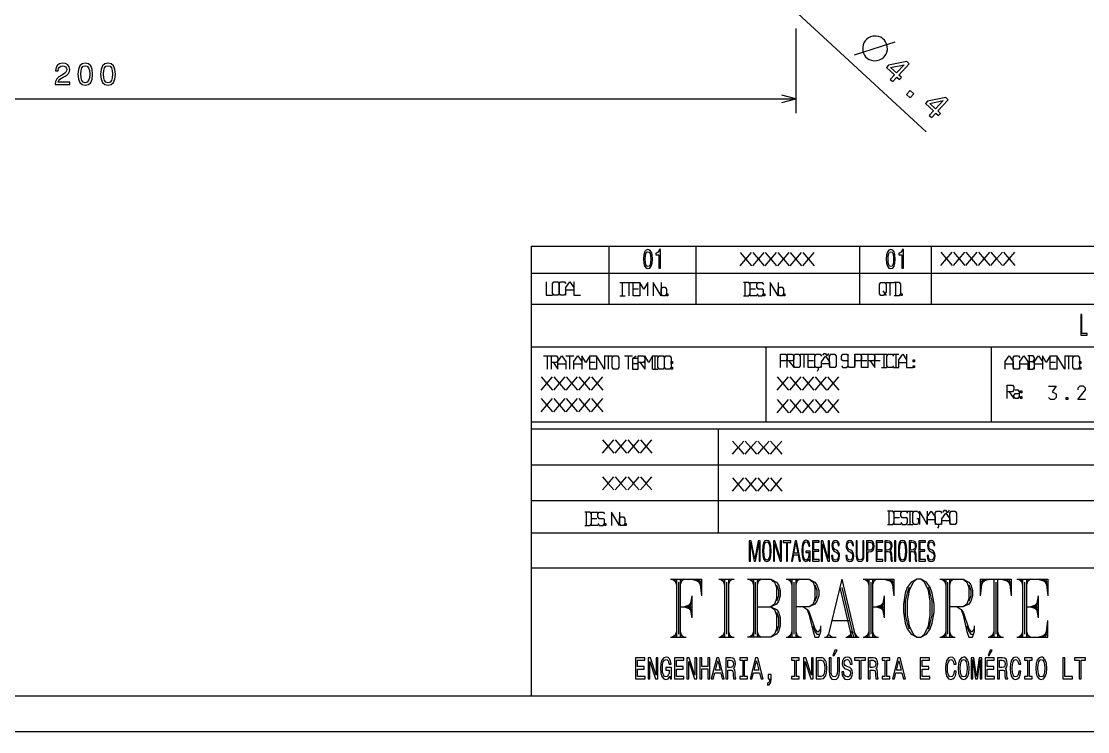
# Model space of a CAD drawing. Extents: x 5 to 415, y 5 to 292.
# Drawn here: x 160.1 to 310.2, y 5 to 105 of the extents above; entities that cross this region are included whole.
import ezdxf

# ---------------------------------------------------------------- set-up
doc = ezdxf.new("R2010")
doc.units = 0
doc.header["$MEASUREMENT"] = 0
doc.layers.get('0').update_dxf_attribs({"linetype": 'CONTINUOUS'})

msp = doc.modelspace()

# ---------------------------------------------------------------- linework, layer by layer
at = {"color": 7}
for p, q in [((258.85, 115.9), (287.51, 89.45)), ((69.14, 94.1), (269.14, 94.1)), ((231.93, 73.35), (231.93, 10.05)), ((231.93, 73.35), (409.93, 73.35)), ((231.93, 69.56), (409.93, 69.56)), ((231.93, 65.17), (409.93, 65.17)), ((231.93, 59.17), (409.93, 59.17)), ((231.93, 48.63), (409.93, 48.63)), ((231.93, 47.63), (409.93, 47.63)), ((231.93, 42.58), (329.93, 42.58)), ((231.93, 37.53), (329.93, 37.53)), ((232.04, 33), (330.04, 33)), ((231.93, 28.05), (329.93, 28.05)), ((410, 10), (25, 10)), ((231.93, 10.05), (409.93, 10.05)), ((231.93, 10.05), (409.93, 10.05)), ((415, 5), (20, 5))]:
    msp.add_line(p, q, dxfattribs=at)
at = {"color": 7, "ltscale": 0.297786}
msp.add_line((269.14, 104.01), (269.14, 92.1), dxfattribs=at)
at = {"color": 7, "ltscale": 0.094683}
for p, q in [((242.88, 69.56), (242.88, 73.35)), ((255.15, 69.56), (255.15, 73.35)), ((278.17, 69.56), (278.17, 73.35)), ((288.27, 69.56), (288.27, 73.35))]:
    msp.add_line(p, q, dxfattribs=at)
at = {"color": 7, "ltscale": 0.109833}
for p, q in [((242.88, 65.17), (242.88, 69.56)), ((255.15, 65.17), (255.15, 69.56)), ((278.15, 65.17), (278.15, 69.56)), ((288.27, 65.17), (288.27, 69.56))]:
    msp.add_line(p, q, dxfattribs=at)
at = {"color": 7, "ltscale": 0.263488}
for p, q in [((264.95, 59.17), (264.95, 48.63)), ((296.67, 59.17), (296.67, 48.63))]:
    msp.add_line(p, q, dxfattribs=at)
at = {"color": 7, "ltscale": 0.365689}
msp.add_line((258.27, 33), (258.27, 47.63), dxfattribs=at)
at = {"color": 7}
for points in [[(277.41, 100.3), (281.24, 101.52), (283.16, 102.14)], [(267.21, 93.58), (269.14, 94.1), (269.14, 94.1), (267.21, 94.62)], [(261.32, 70.6), (262.12, 71.54), (262.92, 72.47)], [(261.32, 72.47), (262.12, 71.54), (262.92, 70.6)], [(263.09, 70.6), (263.89, 71.54), (264.69, 72.47)], [(263.09, 72.47), (263.89, 71.54), (264.69, 70.6)], [(264.85, 70.6), (265.65, 71.54), (266.45, 72.47)], [(264.85, 72.47), (265.65, 71.54), (266.45, 70.6)], [(266.61, 70.6), (267.41, 71.54), (268.21, 72.47)], [(266.61, 72.47), (267.41, 71.54), (268.21, 70.6)], [(268.37, 70.6), (269.17, 71.54), (269.97, 72.47)], [(268.37, 72.47), (269.17, 71.54), (269.97, 70.6)], [(270.13, 70.6), (270.93, 71.54), (271.73, 72.47)], [(270.13, 72.47), (270.93, 71.54), (271.73, 70.6)], [(289.58, 70.63), (290.38, 71.56), (291.18, 72.5)], [(289.58, 72.5), (290.38, 71.56), (291.18, 70.63)], [(291.34, 70.63), (292.14, 71.56), (292.94, 72.5)], [(291.34, 72.5), (292.14, 71.56), (292.94, 70.63)], [(293.1, 70.63), (293.9, 71.56), (294.7, 72.5)], [(293.1, 72.5), (293.9, 71.56), (294.7, 70.63)], [(294.87, 70.63), (295.67, 71.56), (296.47, 72.5)], [(294.87, 72.5), (295.67, 71.56), (296.47, 70.63)], [(296.63, 70.63), (297.43, 71.56), (298.23, 72.5)], [(296.63, 72.5), (297.43, 71.56), (298.23, 70.63)], [(298.39, 70.63), (299.19, 71.56), (299.99, 72.5)], [(298.39, 72.5), (299.19, 71.56), (299.99, 70.63)], [(234, 68.35), (234, 67.42), (234, 66.48), (234.93, 66.48)], [(236.8, 66.75), (236.61, 66.48), (236.05, 66.48), (235.87, 66.75), (235.87, 68.08), (236.05, 68.35), (236.61, 68.35), (236.8, 68.08)], [(236.8, 66.48), (236.8, 67.55), (237.36, 68.35), (237.92, 67.55), (237.92, 66.48)], [(237.92, 68.35), (237.92, 67.42), (237.92, 66.48), (238.85, 66.48)], [(244.39, 68.25), (245.14, 68.25)], [(244.76, 66.38), (244.76, 67.32), (244.76, 68.25)], [(245.14, 68.25), (246.26, 68.25)], [(245.7, 66.38), (245.7, 67.32), (245.7, 68.25)], [(247.19, 66.38), (246.26, 66.38), (246.26, 67.32), (246.26, 68.25), (247.19, 68.25)], [(248.31, 66.38), (248.31, 67.32), (248.31, 68.25), (247.75, 67.32), (247.19, 68.25), (247.19, 67.32), (247.19, 66.38)], [(250.21, 68.25), (250.21, 67.32), (250.21, 66.38), (249.65, 67.32), (249.09, 68.25), (249.09, 67.32), (249.09, 66.38)], [(261.8, 66.37), (262.55, 66.37), (262.73, 66.63), (262.73, 67.97), (262.55, 68.23), (261.8, 68.23)], [(261.99, 68.23), (261.99, 67.3), (261.99, 66.37)], [(263.67, 66.37), (262.73, 66.37), (262.73, 67.3), (262.73, 68.23), (263.67, 68.23)], [(263.67, 66.63), (263.85, 66.37), (264.41, 66.37), (264.6, 66.63), (264.6, 67.17), (264.51, 67.3), (263.85, 67.3), (263.67, 67.57), (263.67, 67.97), (263.85, 68.23), (264.41, 68.23), (264.6, 67.97)], [(266.69, 68.23), (266.69, 67.3), (266.69, 66.37), (266.13, 67.3), (265.57, 68.23), (265.57, 67.3), (265.57, 66.37)], [(281.89, 68.25), (283.01, 68.25)], [(282.45, 66.39), (282.45, 67.32), (282.45, 68.25)], [(283.01, 66.39), (283.75, 66.39), (283.94, 66.65), (283.94, 67.99), (283.75, 68.25), (283.01, 68.25)], [(283.19, 68.25), (283.19, 67.32), (283.19, 66.39)], [(237.92, 67.15), (236.8, 67.15)], [(244.39, 66.38), (245.14, 66.38)], [(247, 67.32), (246.26, 67.32)], [(263.48, 67.3), (262.73, 67.3)], [(281.14, 66.39), (280.95, 66.65)], [(281.42, 67.05), (281.89, 66.39)], [(233.63, 57.92), (234.75, 57.92)], [(234.19, 56.05), (234.19, 56.98), (234.19, 57.92)], [(234.75, 56.05), (234.75, 56.98), (234.75, 57.92), (235.49, 57.92), (235.68, 57.65), (235.68, 57.25), (235.49, 56.98), (234.75, 56.98)], [(235.68, 56.05), (235.68, 57.12), (236.24, 57.92), (236.8, 57.12), (236.8, 56.05)], [(236.8, 57.92), (237.92, 57.92)], [(237.36, 56.05), (237.36, 56.98), (237.36, 57.92)], [(237.92, 56.05), (237.92, 57.12), (238.48, 57.92), (239.04, 57.12), (239.04, 56.05)], [(240.16, 56.05), (240.16, 56.98), (240.16, 57.92), (239.6, 56.98), (239.04, 57.92), (239.04, 56.98), (239.04, 56.05)], [(241.09, 56.05), (240.16, 56.05), (240.16, 56.98), (240.16, 57.92), (241.09, 57.92)], [(242.21, 57.92), (242.21, 56.98), (242.21, 56.05), (241.65, 56.98), (241.09, 57.92), (241.09, 56.98), (241.09, 56.05)], [(242.21, 57.92), (243.33, 57.92)], [(242.77, 56.05), (242.77, 56.98), (242.77, 57.92)], [(245.05, 57.92), (246.17, 57.92)], [(245.61, 56.05), (245.61, 56.98), (245.61, 57.92)], [(246.95, 57.52), (246.17, 57.52), (246.17, 56.05)], [(246.3, 57.65), (246.69, 57.92)], [(246.95, 56.05), (246.95, 56.98), (246.95, 57.92), (247.7, 57.92), (247.89, 57.65), (247.89, 57.25), (247.7, 56.98), (246.95, 56.98)], [(249.01, 56.05), (249.01, 56.98), (249.01, 57.92), (248.45, 56.98), (247.89, 57.92), (247.89, 56.98), (247.89, 56.05)], [(249.01, 57.92), (249.75, 57.92)], [(249.38, 56.05), (249.38, 56.98), (249.38, 57.92)], [(250.69, 56.32), (250.5, 56.05), (249.94, 56.05), (249.75, 56.32), (249.75, 57.65), (249.94, 57.92), (250.5, 57.92), (250.69, 57.65)], [(266.99, 56.26), (266.99, 57.2), (266.99, 58.13), (267.74, 58.13), (267.92, 57.86), (267.92, 57.46), (267.74, 57.2), (266.99, 57.2)], [(267.92, 56.26), (267.92, 57.2), (267.92, 58.13), (268.67, 58.13), (268.86, 57.86), (268.86, 57.46), (268.67, 57.2), (267.92, 57.2)], [(268.2, 57.2), (268.86, 56.26)], [(269.79, 58.13), (270.91, 58.13)], [(270.35, 56.26), (270.35, 57.2), (270.35, 58.13)], [(271.84, 56.26), (270.91, 56.26), (270.91, 57.2), (270.91, 58.13), (271.84, 58.13)], [(271.66, 57.2), (270.91, 57.2)], [(272.78, 56.53), (272.59, 56.26), (272.03, 56.26), (271.84, 56.53), (271.84, 57.86), (272.03, 58.13), (272.59, 58.13), (272.78, 57.86)], [(272.78, 56.26), (272.78, 57.06), (273.34, 57.86), (273.9, 57.06), (273.9, 56.26)], [(272.96, 58), (273.13, 58.26), (273.3, 58.26), (273.47, 58), (273.67, 58), (273.82, 58.26)], [(275.61, 56.53), (275.8, 56.26), (276.36, 56.26), (276.55, 56.53), (276.55, 57.06), (276.45, 57.2), (275.8, 57.2), (275.61, 57.46), (275.61, 57.86), (275.8, 58.13), (276.36, 58.13), (276.55, 57.86)], [(277.48, 58.13), (277.48, 56.53), (277.29, 56.26), (276.73, 56.26), (276.55, 56.53), (276.55, 58.13)], [(277.48, 56.26), (277.48, 57.2), (277.48, 58.13), (278.23, 58.13), (278.41, 57.86), (278.41, 57.46), (278.23, 57.2), (277.48, 57.2)], [(279.35, 56.26), (278.41, 56.26), (278.41, 57.2), (278.41, 58.13), (279.35, 58.13)], [(279.16, 57.2), (278.41, 57.2)], [(279.35, 56.26), (279.35, 57.2), (279.35, 58.13), (280.09, 58.13), (280.28, 57.86), (280.28, 57.46), (280.09, 57.2), (279.35, 57.2)], [(279.63, 57.2), (280.28, 56.26)], [(280.28, 56.26), (280.28, 57.2), (280.28, 58.13), (281.21, 58.13)], [(281.03, 57.2), (280.28, 57.2)], [(281.21, 58.13), (281.96, 58.13)], [(281.59, 56.26), (281.59, 57.2), (281.59, 58.13)], [(282.89, 56.53), (282.71, 56.26), (282.15, 56.26), (281.96, 56.53), (281.96, 57.86), (282.15, 58.13), (282.71, 58.13), (282.89, 57.86)], [(282.89, 58.13), (283.64, 58.13)], [(283.27, 56.26), (283.27, 57.2), (283.27, 58.13)], [(283.64, 56.26), (283.64, 57.33), (284.2, 58.13), (284.76, 57.33), (284.76, 56.26)], [(284.76, 58.13), (284.76, 57.2), (284.76, 56.26), (285.69, 56.26)], [(298.63, 56.05), (298.63, 57.12), (299.19, 57.92), (299.75, 57.12), (299.75, 56.05)], [(300.69, 56.32), (300.5, 56.05), (299.94, 56.05), (299.75, 56.32), (299.75, 57.65), (299.94, 57.92), (300.5, 57.92), (300.69, 57.65)], [(300.69, 56.05), (300.69, 57.12), (301.25, 57.92), (301.81, 57.12), (301.81, 56.05)], [(301.81, 56.05), (302.55, 56.05), (302.74, 56.32), (302.74, 56.85), (302.55, 57.12), (302.74, 57.38), (302.74, 57.65), (302.55, 57.92), (301.81, 57.92)], [(301.99, 57.92), (301.99, 56.98), (301.99, 56.05)], [(301.99, 57.12), (302.55, 57.12)], [(302.74, 56.05), (302.74, 57.12), (303.3, 57.92), (303.86, 57.12), (303.86, 56.05)], [(304.98, 56.05), (304.98, 56.98), (304.98, 57.92), (304.42, 56.98), (303.86, 57.92), (303.86, 56.98), (303.86, 56.05)], [(305.91, 56.05), (304.98, 56.05), (304.98, 56.98), (304.98, 57.92), (305.91, 57.92)], [(307.03, 57.92), (307.03, 56.98), (307.03, 56.05), (306.47, 56.98), (305.91, 57.92), (305.91, 56.98), (305.91, 56.05)], [(307.03, 57.92), (308.15, 57.92)], [(307.59, 56.05), (307.59, 56.98), (307.59, 57.92)], [(235.03, 56.98), (235.68, 56.05)], [(236.8, 56.72), (235.68, 56.72)], [(239.04, 56.72), (237.92, 56.72)], [(240.91, 56.98), (240.16, 56.98)], [(246.17, 56.85), (246.84, 56.85)], [(246.17, 56.05), (246.95, 56.05)], [(247.23, 56.98), (247.89, 56.05)], [(249.01, 56.05), (249.75, 56.05)], [(272.31, 56.26), (272.31, 56), (272.16, 55.73)], [(273.9, 56.8), (272.78, 56.8)], [(281.21, 56.26), (281.96, 56.26)], [(282.89, 56.26), (283.64, 56.26)], [(284.76, 56.93), (283.64, 56.93)], [(299.75, 56.72), (298.63, 56.72)], [(301.81, 56.72), (300.69, 56.72)], [(303.86, 56.72), (302.74, 56.72)], [(305.73, 56.98), (304.98, 56.98)], [(233.31, 53.08), (234.11, 54.01), (234.91, 54.94)], [(233.31, 54.94), (234.11, 54.01), (234.91, 53.08)], [(235.08, 53.08), (235.88, 54.01), (236.68, 54.94)], [(235.08, 54.94), (235.88, 54.01), (236.68, 53.08)], [(236.84, 53.08), (237.64, 54.01), (238.44, 54.94)], [(236.84, 54.94), (237.64, 54.01), (238.44, 53.08)], [(238.61, 53.08), (239.41, 54.01), (240.21, 54.94)], [(238.61, 54.94), (239.41, 54.01), (240.21, 53.08)], [(240.38, 53.08), (241.18, 54.01), (241.98, 54.94)], [(240.38, 54.94), (241.18, 54.01), (241.98, 53.08)], [(266.55, 53.08), (267.35, 54.01), (268.15, 54.94)], [(266.55, 54.94), (267.35, 54.01), (268.15, 53.08)], [(268.32, 53.08), (269.12, 54.01), (269.92, 54.94)], [(268.32, 54.94), (269.12, 54.01), (269.92, 53.08)], [(270.09, 53.08), (270.89, 54.01), (271.69, 54.94)], [(270.09, 54.94), (270.89, 54.01), (271.69, 53.08)], [(271.86, 53.08), (272.66, 54.01), (273.46, 54.94)], [(271.86, 54.94), (272.66, 54.01), (273.46, 53.08)], [(273.63, 53.08), (274.43, 54.01), (275.23, 54.94)], [(273.63, 54.94), (274.43, 54.01), (275.23, 53.08)], [(298.9, 51.93), (298.9, 52.86), (298.9, 53.79), (299.65, 53.79), (299.83, 53.53), (299.83, 53.13), (299.65, 52.86), (298.9, 52.86)], [(299.18, 52.86), (299.83, 51.93)], [(300.58, 52.19), (300.39, 51.93), (300.02, 51.93), (299.83, 52.19), (299.83, 52.33), (300.02, 52.59), (300.58, 52.59)], [(300.02, 53.13), (300.39, 53.13), (300.58, 52.86), (300.58, 52.19), (300.77, 51.93)], [(304.73, 53.64), (305.8, 53.64), (305.26, 52.84), (305.8, 52.57), (305.8, 52.04), (305.53, 51.77), (305, 51.77), (304.73, 52.04)], [(309.93, 51.77), (308.87, 51.77), (309.93, 53.11), (309.93, 53.37), (309.67, 53.64), (309.13, 53.64), (308.87, 53.37), (308.87, 53.11)], [(233.31, 50.05), (234.11, 50.98), (234.91, 51.91)], [(233.31, 51.91), (234.11, 50.98), (234.91, 50.05)], [(235.08, 50.05), (235.88, 50.98), (236.68, 51.91)], [(235.08, 51.91), (235.88, 50.98), (236.68, 50.05)], [(236.84, 50.05), (237.64, 50.98), (238.44, 51.91)], [(236.84, 51.91), (237.64, 50.98), (238.44, 50.05)], [(238.61, 50.05), (239.41, 50.98), (240.21, 51.91)], [(238.61, 51.91), (239.41, 50.98), (240.21, 50.05)], [(240.38, 50.05), (241.18, 50.98), (241.98, 51.91)], [(240.38, 51.91), (241.18, 50.98), (241.98, 50.05)], [(266.55, 49.88), (267.35, 50.81), (268.15, 51.75)], [(266.55, 51.75), (267.35, 50.81), (268.15, 49.88)], [(268.32, 49.88), (269.12, 50.81), (269.92, 51.75)], [(268.32, 51.75), (269.12, 50.81), (269.92, 49.88)], [(270.09, 49.88), (270.89, 50.81), (271.69, 51.75)], [(270.09, 51.75), (270.89, 50.81), (271.69, 49.88)], [(271.86, 49.88), (272.66, 50.81), (273.46, 51.75)], [(271.86, 51.75), (272.66, 50.81), (273.46, 49.88)], [(273.63, 49.88), (274.43, 50.81), (275.23, 51.75)], [(273.63, 51.75), (274.43, 50.81), (275.23, 49.88)], [(241.94, 44.21), (242.74, 45.15), (243.54, 46.08)], [(241.94, 46.08), (242.74, 45.15), (243.54, 44.21)], [(243.72, 44.21), (244.52, 45.15), (245.32, 46.08)], [(243.72, 46.08), (244.52, 45.15), (245.32, 44.21)], [(245.5, 44.21), (246.3, 45.15), (247.1, 46.08)], [(245.5, 46.08), (246.3, 45.15), (247.1, 44.21)], [(247.28, 44.21), (248.08, 45.15), (248.88, 46.08)], [(247.28, 46.08), (248.08, 45.15), (248.88, 44.21)], [(260.26, 44.05), (261.06, 44.99), (261.86, 45.92)], [(260.26, 45.92), (261.06, 44.99), (261.86, 44.05)], [(262.04, 44.05), (262.84, 44.99), (263.64, 45.92)], [(262.04, 45.92), (262.84, 44.99), (263.64, 44.05)], [(263.82, 44.05), (264.62, 44.99), (265.42, 45.92)], [(263.82, 45.92), (264.62, 44.99), (265.42, 44.05)], [(265.6, 44.05), (266.4, 44.99), (267.2, 45.92)], [(265.6, 45.92), (266.4, 44.99), (267.2, 44.05)], [(241.94, 39.03), (242.74, 39.96), (243.54, 40.89)], [(241.94, 40.89), (242.74, 39.96), (243.54, 39.03)], [(243.72, 39.03), (244.52, 39.96), (245.32, 40.89)], [(243.72, 40.89), (244.52, 39.96), (245.32, 39.03)], [(245.5, 39.03), (246.3, 39.96), (247.1, 40.89)], [(245.5, 40.89), (246.3, 39.96), (247.1, 39.03)], [(247.28, 39.03), (248.08, 39.96), (248.88, 40.89)], [(247.28, 40.89), (248.08, 39.96), (248.88, 39.03)], [(260.26, 38.86), (261.06, 39.8), (261.86, 40.73)], [(260.26, 40.73), (261.06, 39.8), (261.86, 38.86)], [(262.04, 38.86), (262.84, 39.8), (263.64, 40.73)], [(262.04, 40.73), (262.84, 39.8), (263.64, 38.86)], [(263.82, 38.86), (264.62, 39.8), (265.42, 40.73)], [(263.82, 40.73), (264.62, 39.8), (265.42, 38.86)], [(265.6, 38.86), (266.4, 39.8), (267.2, 40.73)], [(265.6, 40.73), (266.4, 39.8), (267.2, 38.86)], [(282.07, 34.17), (282.81, 34.17), (283, 34.44), (283, 35.77), (282.81, 36.04), (282.07, 36.04)], [(282.25, 36.04), (282.25, 35.1), (282.25, 34.17)], [(283.93, 34.17), (283, 34.17), (283, 35.1), (283, 36.04), (283.93, 36.04)], [(283.93, 34.44), (284.12, 34.17), (284.68, 34.17), (284.87, 34.44), (284.87, 34.97), (284.77, 35.1), (284.12, 35.1), (283.93, 35.37), (283.93, 35.77), (284.12, 36.04), (284.68, 36.04), (284.87, 35.77)], [(284.87, 36.04), (285.61, 36.04)], [(285.24, 34.17), (285.24, 35.1), (285.24, 36.04)], [(286.45, 34.97), (286.45, 34.44), (286.27, 34.17), (285.8, 34.17), (285.61, 34.44), (285.61, 35.77), (285.8, 36.04), (286.27, 36.04), (286.45, 35.77)], [(287.67, 36.04), (287.67, 35.1), (287.67, 34.17), (287.11, 35.1), (286.55, 36.04), (286.55, 35.1), (286.55, 34.17)], [(287.67, 34.17), (287.67, 35.24), (288.23, 36.04), (288.79, 35.24), (288.79, 34.17)], [(289.72, 34.44), (289.53, 34.17), (288.97, 34.17), (288.79, 34.44), (288.79, 35.77), (288.97, 36.04), (289.53, 36.04), (289.72, 35.77)], [(289.91, 35.9), (290.08, 36.17), (290.24, 36.17), (290.41, 35.9), (290.62, 35.9), (290.77, 36.17)], [(239.45, 34.05), (240.19, 34.05), (240.38, 34.32), (240.38, 35.65), (240.19, 35.92), (239.45, 35.92)], [(239.63, 35.92), (239.63, 34.99), (239.63, 34.05)], [(241.31, 34.05), (240.38, 34.05), (240.38, 34.99), (240.38, 35.92), (241.31, 35.92)], [(241.13, 34.99), (240.38, 34.99)], [(241.31, 34.32), (241.5, 34.05), (242.06, 34.05), (242.25, 34.32), (242.25, 34.85), (242.15, 34.99), (241.5, 34.99), (241.31, 35.25), (241.31, 35.65), (241.5, 35.92), (242.06, 35.92), (242.25, 35.65)], [(244.34, 35.92), (244.34, 34.99), (244.34, 34.05), (243.78, 34.99), (243.22, 35.92), (243.22, 34.99), (243.22, 34.05)], [(283.75, 35.1), (283, 35.1)], [(286.55, 34.97), (286.17, 34.97)], [(288.79, 34.84), (287.67, 34.84)], [(289.72, 34.17), (289.72, 34.97), (290.28, 35.77), (290.84, 34.97), (290.84, 34.17)], [(290.84, 34.7), (289.72, 34.7)], [(284.87, 34.17), (285.61, 34.17)], [(289.25, 34.17), (289.25, 33.9), (289.1, 33.64)], [(251.54, 26.45), (255.88, 26.45), (255.88, 24.13)], [(251.82, 26.45), (252.36, 26.06)], [(252.09, 26.45), (252.36, 25.68)], [(252.36, 26.45), (252.36, 18.33)], [(252.63, 26.06), (252.63, 18.72)], [(252.9, 26.45), (252.9, 18.33)], [(253.17, 26.45), (252.9, 25.68)], [(253.44, 26.45), (252.9, 26.06)], [(254.52, 26.45), (255.88, 26.06)], [(255.06, 26.45), (255.88, 25.68)], [(255.33, 26.45), (255.88, 25.29)], [(255.61, 26.45), (255.88, 24.13)], [(258.31, 26.45), (260.48, 26.45)], [(258.58, 26.45), (259.13, 26.06)], [(258.85, 26.45), (259.13, 25.68)], [(259.13, 26.45), (259.13, 18.33)], [(259.4, 26.06), (259.4, 18.72)], [(259.67, 26.45), (259.67, 18.33)], [(259.94, 26.45), (259.67, 25.68)], [(260.21, 26.45), (259.67, 26.06)], [(262.37, 26.45), (265.62, 26.45), (266.43, 26.06), (266.71, 25.68), (266.98, 24.9), (266.98, 24.13), (266.71, 23.36), (266.43, 22.97), (265.62, 22.58)], [(262.64, 26.45), (263.19, 26.06)], [(262.92, 26.45), (263.19, 25.68)], [(263.19, 26.45), (263.19, 18.33)], [(263.46, 26.06), (263.46, 18.72)], [(263.73, 26.45), (263.73, 18.33)], [(264, 26.45), (263.73, 25.68)], [(264.27, 26.45), (263.73, 26.06)], [(265.62, 26.45), (266.16, 26.06), (266.43, 25.29), (266.43, 23.74), (266.16, 22.97), (265.62, 22.58)], [(266.43, 25.68), (266.71, 24.9), (266.71, 24.13), (266.43, 23.36)], [(267.79, 26.45), (271.04, 26.45), (271.85, 26.06), (272.12, 25.68), (272.39, 24.9), (272.39, 24.13), (272.12, 23.36), (271.85, 22.97), (271.04, 22.58), (269.14, 22.58)], [(268.06, 26.45), (268.6, 26.06)], [(268.33, 26.45), (268.6, 25.68)], [(268.6, 26.45), (268.6, 18.33)], [(268.87, 26.06), (268.87, 18.72)], [(269.14, 26.45), (269.14, 18.33)], [(269.41, 26.45), (269.14, 25.68)], [(269.68, 26.45), (269.14, 26.06)], [(271.04, 26.45), (271.58, 26.06), (271.85, 25.29), (271.85, 23.74), (271.58, 22.97), (271.04, 22.58)], [(271.85, 25.68), (272.12, 24.9), (272.12, 24.13), (271.85, 23.36)], [(275.64, 26.45), (273.74, 18.72)], [(275.64, 26.45), (277.54, 18.33)], [(278.62, 26.45), (282.95, 26.45), (282.95, 24.13)], [(278.89, 26.45), (279.43, 26.06)], [(279.16, 26.45), (279.43, 25.68)], [(279.43, 26.45), (279.43, 18.33)], [(279.7, 26.06), (279.7, 18.72)], [(279.97, 26.45), (279.97, 18.33)], [(280.24, 26.45), (279.97, 25.68)], [(280.51, 26.45), (279.97, 26.06)], [(281.6, 26.45), (282.95, 26.06)], [(282.14, 26.45), (282.95, 25.68)], [(282.41, 26.45), (282.95, 25.29)], [(282.68, 26.45), (282.95, 24.13)], [(286.2, 26.45), (285.66, 26.06), (285.12, 24.9), (284.84, 23.36), (284.84, 21.42), (285.12, 19.88), (285.66, 18.72), (286.2, 18.33)], [(286.74, 18.33), (287.28, 18.72), (287.82, 19.88), (288.09, 21.42), (288.09, 23.36), (287.82, 24.9), (287.28, 26.06), (286.74, 26.45)], [(289.45, 26.45), (292.7, 26.45), (293.51, 26.06), (293.78, 25.68), (294.05, 24.9), (294.05, 24.13), (293.78, 23.36), (293.51, 22.97), (292.7, 22.58), (290.8, 22.58)], [(289.72, 26.45), (290.26, 26.06)], [(289.99, 26.45), (290.26, 25.68)], [(290.26, 26.45), (290.26, 18.33)], [(290.53, 26.06), (290.53, 18.72)], [(290.8, 26.45), (290.8, 18.33)], [(291.07, 26.45), (290.8, 25.68)], [(291.34, 26.45), (290.8, 26.06)], [(292.7, 26.45), (293.24, 26.06), (293.51, 25.29), (293.51, 23.74), (293.24, 22.97), (292.7, 22.58)], [(293.51, 25.68), (293.78, 24.9), (293.78, 24.13), (293.51, 23.36)], [(295.13, 26.45), (295.13, 24.13)], [(295.13, 26.45), (299.46, 26.45)], [(295.4, 26.45), (295.13, 24.13)], [(295.67, 26.45), (295.13, 25.29)], [(295.94, 26.45), (295.13, 25.68)], [(296.49, 26.45), (295.13, 26.06)], [(297.03, 26.45), (297.03, 18.33)], [(297.3, 26.06), (297.3, 18.72)], [(297.57, 26.45), (297.57, 18.33)], [(298.11, 26.45), (299.46, 26.06)], [(298.65, 26.45), (299.46, 25.68)], [(298.92, 26.45), (299.46, 25.29)], [(299.19, 26.45), (299.46, 24.13)], [(299.46, 26.45), (299.46, 24.13)], [(300.28, 26.45), (304.61, 26.45), (304.61, 24.13)], [(300.55, 26.45), (301.09, 26.06)], [(300.82, 26.45), (301.09, 25.68)], [(301.09, 26.45), (301.09, 18.33)], [(301.36, 26.06), (301.36, 18.72)], [(301.63, 26.45), (301.63, 18.33)], [(301.9, 26.45), (301.63, 25.68)], [(302.17, 26.45), (301.63, 26.06)], [(303.25, 26.45), (304.61, 26.06)], [(303.8, 26.45), (304.61, 25.68)], [(304.07, 26.45), (304.61, 25.29)], [(304.34, 26.45), (304.61, 24.13)], [(254.52, 24.13), (254.25, 22.58), (254.52, 21.04)], [(254.52, 24.13), (254.52, 21.04)], [(275.37, 25.29), (276.99, 18.33)], [(275.64, 25.29), (277.26, 18.33)], [(281.6, 24.13), (281.33, 22.58), (281.6, 21.04)], [(281.6, 24.13), (281.6, 21.04)], [(285.12, 25.29), (284.84, 24.52), (284.57, 23.36), (284.57, 21.42), (284.84, 20.26), (285.12, 19.49)], [(287.82, 19.49), (288.09, 20.26), (288.36, 21.42), (288.36, 23.36), (288.09, 24.52), (287.82, 25.29)], [(303.25, 24.13), (302.98, 22.58), (303.25, 21.04)], [(303.25, 24.13), (303.25, 21.04)], [(252.9, 22.58), (254.52, 22.58)], [(254.52, 22.97), (253.44, 22.58), (254.52, 22.2)], [(254.52, 23.36), (253.98, 22.58), (254.52, 21.81)], [(263.73, 22.58), (265.62, 22.58), (266.43, 22.2), (266.71, 21.81), (266.98, 21.04), (266.98, 19.88), (266.71, 19.1), (266.43, 18.72), (265.62, 18.33), (262.37, 18.33)], [(265.62, 22.58), (266.16, 22.2), (266.43, 21.42), (266.43, 19.49), (266.16, 18.72), (265.62, 18.33)], [(270.23, 22.58), (270.77, 22.2), (271.04, 21.42), (271.58, 19.1), (271.85, 18.33), (272.39, 18.33), (272.66, 19.1), (272.66, 19.88)], [(279.97, 22.58), (281.6, 22.58)], [(281.6, 22.97), (280.51, 22.58), (281.6, 22.2)], [(281.6, 23.36), (281.05, 22.58), (281.6, 21.81)], [(291.88, 22.58), (292.43, 22.2), (292.7, 21.42), (293.24, 19.1), (293.51, 18.33), (294.05, 18.33), (294.32, 19.1), (294.32, 19.88)], [(301.63, 22.58), (303.25, 22.58)], [(303.25, 22.97), (302.17, 22.58), (303.25, 22.2)], [(303.25, 23.36), (302.71, 22.58), (303.25, 21.81)], [(266.43, 21.81), (266.71, 21.04), (266.71, 19.88), (266.43, 19.1)], [(270.77, 22.2), (271.04, 21.81), (271.85, 19.49), (272.12, 19.1), (272.39, 19.1), (272.66, 19.49)], [(292.43, 22.2), (292.7, 21.81), (293.51, 19.49), (293.78, 19.1), (294.05, 19.1), (294.32, 19.49)], [(271.58, 19.88), (271.85, 19.1), (272.12, 18.72), (272.39, 18.72)], [(274.29, 20.65), (276.72, 20.65)], [(293.24, 19.88), (293.51, 19.1), (293.78, 18.72), (294.05, 18.72)], [(300.28, 18.33), (304.61, 18.33), (304.61, 20.65)], [(304.34, 18.33), (304.61, 20.65)], [(251.54, 18.33), (253.71, 18.33)], [(252.36, 18.72), (251.82, 18.33)], [(252.36, 19.1), (252.09, 18.33)], [(252.9, 19.1), (253.17, 18.33)], [(252.9, 18.72), (253.44, 18.33)], [(258.31, 18.33), (260.48, 18.33)], [(259.13, 18.72), (258.58, 18.33)], [(259.13, 19.1), (258.85, 18.33)], [(259.67, 19.1), (259.94, 18.33)], [(259.67, 18.72), (260.21, 18.33)], [(263.19, 18.72), (262.64, 18.33)], [(263.19, 19.1), (262.92, 18.33)], [(263.73, 19.1), (264, 18.33)], [(263.73, 18.72), (264.27, 18.33)], [(267.79, 18.33), (269.95, 18.33)], [(268.6, 18.72), (268.06, 18.33)], [(268.6, 19.1), (268.33, 18.33)], [(269.14, 19.1), (269.41, 18.33)], [(269.14, 18.72), (269.68, 18.33)], [(273.2, 18.33), (274.83, 18.33)], [(273.74, 18.72), (273.47, 18.33)], [(273.74, 18.72), (274.29, 18.33)], [(276.18, 18.33), (278.08, 18.33)], [(276.99, 18.72), (276.45, 18.33)], [(276.99, 19.1), (276.72, 18.33)], [(277.26, 19.1), (277.81, 18.33)], [(278.62, 18.33), (280.78, 18.33)], [(279.43, 18.72), (278.89, 18.33)], [(279.43, 19.1), (279.16, 18.33)], [(279.97, 19.1), (280.24, 18.33)], [(279.97, 18.72), (280.51, 18.33)], [(289.45, 18.33), (291.61, 18.33)], [(290.26, 18.72), (289.72, 18.33)], [(290.26, 19.1), (289.99, 18.33)], [(290.8, 19.1), (291.07, 18.33)], [(290.8, 18.72), (291.34, 18.33)], [(296.22, 18.33), (298.38, 18.33)], [(297.03, 18.72), (296.49, 18.33)], [(297.03, 19.1), (296.76, 18.33)], [(297.57, 19.1), (297.84, 18.33)], [(297.57, 18.72), (298.11, 18.33)], [(301.09, 18.72), (300.55, 18.33)], [(301.09, 19.1), (300.82, 18.33)], [(301.63, 19.1), (301.9, 18.33)], [(301.63, 18.72), (302.17, 18.33)], [(303.25, 18.33), (304.61, 18.72)], [(303.8, 18.33), (304.61, 19.1)], [(304.07, 18.33), (304.61, 19.49)]]:
    msp.add_lwpolyline(points, dxfattribs=at)
for points in [[(281.62, 102.36), (281.37, 102.6), (281.11, 102.76), (280.82, 102.87), (280.49, 102.94), (279.99, 102.92), (279.67, 102.82), (279.38, 102.69), (279.14, 102.51), (278.9, 102.26), (278.75, 102), (278.64, 101.71), (278.57, 101.37), (278.59, 100.88), (278.68, 100.55), (278.82, 100.27), (278.99, 100.03), (279.25, 99.79), (279.5, 99.64), (279.8, 99.53), (280.13, 99.46), (280.62, 99.48), (280.95, 99.57), (281.23, 99.71), (281.48, 99.88), (281.71, 100.14), (281.87, 100.39), (281.98, 100.69), (282.05, 101.02), (282.03, 101.51), (281.93, 101.84), (281.8, 102.12)], [(164.89, 96.1), (166.95, 96.1), (166.95, 96.47), (165.32, 96.47), (165.41, 96.68), (165.57, 96.85), (166.05, 97.15), (166.3, 97.28), (166.59, 97.47), (166.79, 97.68), (166.91, 97.94), (166.95, 98.23), (166.88, 98.59), (166.67, 98.88), (166.36, 99.06), (165.96, 99.12), (165.54, 99.05), (165.23, 98.85), (165.03, 98.52), (164.96, 98.09), (164.96, 98.03), (165.35, 98.03), (165.35, 98.07), (165.39, 98.36), (165.51, 98.58), (165.69, 98.72), (165.94, 98.76), (166.19, 98.72), (166.37, 98.61), (166.5, 98.44), (166.54, 98.23), (166.51, 98.03), (166.43, 97.87), (166.29, 97.72), (166.1, 97.59), (165.84, 97.45), (165.42, 97.18), (165.12, 96.9), (164.94, 96.55), (164.89, 96.11)], [(168.1, 97.57), (168.17, 96.89), (168.37, 96.4), (168.7, 96.11), (169.14, 96.02), (169.59, 96.11), (169.91, 96.4), (170.11, 96.89), (170.18, 97.57), (170.11, 98.24), (170.03, 98.51), (169.91, 98.73), (169.59, 99.02), (169.14, 99.12), (168.7, 99.02), (168.37, 98.73), (168.17, 98.24)], [(171.31, 97.57), (171.37, 96.89), (171.57, 96.4), (171.9, 96.11), (172.35, 96.02), (172.79, 96.11), (173.12, 96.4), (173.32, 96.89), (173.38, 97.57), (173.32, 98.24), (173.23, 98.51), (173.12, 98.73), (172.79, 99.02), (172.35, 99.12), (171.9, 99.02), (171.57, 98.73), (171.37, 98.24)], [(282.46, 96.83), (282.8, 96.52), (283.38, 97.16), (283.75, 96.82), (284.02, 97.12), (283.66, 97.45), (285.12, 99.04), (284.78, 99.35), (282.22, 98.83), (281.92, 98.51), (283.05, 97.47)], [(168.52, 97.57), (168.55, 98.09), (168.66, 98.47), (168.86, 98.69), (169.14, 98.76), (169.43, 98.69), (169.62, 98.47), (169.73, 98.09), (169.77, 97.57), (169.73, 97.04), (169.62, 96.66), (169.43, 96.44), (169.14, 96.37), (168.86, 96.44), (168.66, 96.66), (168.55, 97.04)], [(171.72, 97.57), (171.76, 98.09), (171.86, 98.47), (172.06, 98.69), (172.35, 98.76), (172.63, 98.69), (172.83, 98.47), (172.94, 98.09), (172.97, 97.57), (172.94, 97.04), (172.83, 96.66), (172.63, 96.44), (172.35, 96.37), (172.06, 96.44), (171.86, 96.66), (171.76, 97.04)], [(282.5, 98.52), (284.39, 98.91), (283.32, 97.76)], [(284.75, 94.72), (285.26, 94.25), (285.77, 94.8), (285.26, 95.27)], [(287.95, 91.76), (288.29, 91.45), (288.87, 92.09), (289.24, 91.75), (289.51, 92.05), (289.15, 92.39), (290.61, 93.97), (290.27, 94.28), (287.71, 93.77), (287.41, 93.44), (288.54, 92.4)], [(288, 93.45), (289.88, 93.85), (288.81, 92.69)], [(247.72, 71.54), (247.76, 70.95), (247.88, 70.53), (248.08, 70.27), (248.35, 70.19), (248.62, 70.27), (248.82, 70.53), (248.94, 70.95), (248.98, 71.54), (248.94, 72.12), (248.89, 72.35), (248.82, 72.54), (248.62, 72.8), (248.35, 72.88), (248.08, 72.8), (247.88, 72.54), (247.76, 72.12)], [(247.97, 71.54), (247.99, 71.99), (248.05, 72.31), (248.17, 72.51), (248.35, 72.57), (248.52, 72.51), (248.64, 72.31), (248.7, 71.99), (248.73, 71.54), (248.7, 71.08), (248.64, 70.75), (248.52, 70.56), (248.35, 70.5), (248.17, 70.56), (248.05, 70.75), (247.99, 71.08)], [(249.88, 70.27), (250.12, 70.27), (250.12, 72.88), (249.94, 72.88), (249.89, 72.66), (249.8, 72.5), (249.65, 72.41), (249.46, 72.38), (249.46, 72.12), (249.88, 72.12)], [(281.9, 71.54), (281.94, 70.95), (282.06, 70.53), (282.26, 70.27), (282.53, 70.19), (282.8, 70.27), (283, 70.53), (283.12, 70.95), (283.16, 71.54), (283.12, 72.12), (283.07, 72.35), (283, 72.54), (282.8, 72.8), (282.53, 72.88), (282.26, 72.8), (282.06, 72.54), (281.94, 72.12)], [(282.15, 71.54), (282.17, 71.99), (282.24, 72.31), (282.35, 72.51), (282.53, 72.57), (282.7, 72.51), (282.82, 72.31), (282.89, 71.99), (282.91, 71.54), (282.89, 71.08), (282.82, 70.75), (282.7, 70.56), (282.53, 70.5), (282.35, 70.56), (282.24, 70.75), (282.17, 71.08)], [(284.06, 70.27), (284.3, 70.27), (284.3, 72.88), (284.12, 72.88), (284.07, 72.66), (283.98, 72.5), (283.84, 72.41), (283.64, 72.38), (283.64, 72.12), (284.06, 72.12)], [(235.87, 66.75), (235.68, 66.48), (235.12, 66.48), (234.93, 66.75), (234.93, 68.08), (235.12, 68.35), (235.68, 68.35), (235.87, 68.08)], [(250.96, 67.32), (250.96, 66.65), (250.77, 66.38), (250.4, 66.38), (250.21, 66.65), (250.21, 67.32), (250.4, 67.58), (250.77, 67.58)], [(267.44, 67.3), (267.44, 66.63), (267.25, 66.37), (266.88, 66.37), (266.69, 66.63), (266.69, 67.3), (266.88, 67.57), (267.25, 67.57)], [(281.7, 68.25), (281.89, 67.99), (281.89, 66.92), (281.51, 66.39), (281.14, 66.39), (280.95, 66.65), (280.95, 67.99), (281.14, 68.25)], [(251.15, 66.38), (250.96, 66.38), (250.96, 66.65), (251.15, 66.65)], [(264.79, 66.37), (264.6, 66.37), (264.6, 66.63), (264.79, 66.63)], [(267.63, 66.37), (267.44, 66.37), (267.44, 66.63), (267.63, 66.63)], [(284.13, 66.39), (283.94, 66.39), (283.94, 66.65), (284.13, 66.65)], [(309.28, 60.84), (310.18, 60.84), (310.18, 61.06), (309.44, 61.06), (309.44, 63.72), (309.28, 63.72)], [(244.27, 56.32), (244.08, 56.05), (243.52, 56.05), (243.33, 56.32), (243.33, 57.65), (243.52, 57.92), (244.08, 57.92), (244.27, 57.65)], [(251.62, 56.32), (251.43, 56.05), (250.87, 56.05), (250.69, 56.32), (250.69, 57.65), (250.87, 57.92), (251.43, 57.92), (251.62, 57.65)], [(251.81, 57.12), (251.81, 56.85), (251.62, 56.85), (251.62, 57.12)], [(269.79, 56.53), (269.6, 56.26), (269.04, 56.26), (268.86, 56.53), (268.86, 57.86), (269.04, 58.13), (269.6, 58.13), (269.79, 57.86)], [(274.83, 56.53), (274.64, 56.26), (274.08, 56.26), (273.9, 56.53), (273.9, 57.86), (274.08, 58.13), (274.64, 58.13), (274.83, 57.86)], [(285.88, 57.33), (285.88, 57.06), (285.69, 57.06), (285.69, 57.33)], [(309.09, 56.32), (308.9, 56.05), (308.34, 56.05), (308.15, 56.32), (308.15, 57.65), (308.34, 57.92), (308.9, 57.92), (309.09, 57.65)], [(309.27, 57.12), (309.27, 56.85), (309.09, 56.85), (309.09, 57.12)], [(251.81, 56.32), (251.81, 56.05), (251.62, 56.05), (251.62, 56.32)], [(285.88, 56.53), (285.88, 56.26), (285.69, 56.26), (285.69, 56.53)], [(309.27, 56.32), (309.27, 56.05), (309.09, 56.05), (309.09, 56.32)], [(300.95, 52.99), (300.95, 52.73), (300.77, 52.73), (300.77, 52.99)], [(300.95, 52.19), (300.95, 51.93), (300.77, 51.93), (300.77, 52.19)], [(307.47, 51.77), (307.2, 51.77), (307.2, 52.04), (307.47, 52.04)], [(291.77, 34.44), (291.59, 34.17), (291.03, 34.17), (290.84, 34.44), (290.84, 35.77), (291.03, 36.04), (291.59, 36.04), (291.77, 35.77)], [(245.08, 34.99), (245.08, 34.32), (244.9, 34.05), (244.52, 34.05), (244.34, 34.32), (244.34, 34.99), (244.52, 35.25), (244.9, 35.25)], [(242.43, 34.05), (242.25, 34.05), (242.25, 34.32), (242.43, 34.32)], [(245.27, 34.05), (245.08, 34.05), (245.08, 34.32), (245.27, 34.32)], [(262.59, 29), (262.76, 29), (262.76, 31.68), (263.28, 29), (263.47, 29), (263.99, 31.68), (263.99, 29), (264.16, 29), (264.16, 31.88), (263.87, 31.88), (263.37, 29.34), (262.88, 31.88), (262.59, 31.88)], [(264.49, 30.45), (264.52, 29.79), (264.63, 29.32), (264.81, 29.04), (265.08, 28.95), (265.35, 29.04), (265.54, 29.31), (265.64, 29.78), (265.68, 30.45), (265.64, 31.11), (265.54, 31.57), (265.35, 31.85), (265.08, 31.94), (264.81, 31.85), (264.63, 31.57), (264.52, 31.1)], [(264.66, 30.45), (264.69, 31), (264.76, 31.4), (264.89, 31.64), (265.08, 31.72), (265.27, 31.64), (265.4, 31.4), (265.48, 31), (265.5, 30.45), (265.48, 29.89), (265.4, 29.49), (265.27, 29.25), (265.08, 29.17), (264.89, 29.25), (264.76, 29.49), (264.69, 29.89)], [(266.01, 29), (266.18, 29), (266.18, 31.47), (266.94, 29), (267.15, 29), (267.15, 31.88), (266.98, 31.88), (266.99, 29.37), (266.21, 31.88), (266.01, 31.88)], [(267.83, 29), (267.99, 29), (267.99, 31.65), (268.45, 31.65), (268.45, 31.88), (267.36, 31.88), (267.36, 31.65), (267.83, 31.65)], [(268.53, 29), (268.69, 29), (268.86, 29.91), (269.47, 29.91), (269.64, 29), (269.81, 29), (269.27, 31.88), (269.07, 31.88)], [(268.89, 30.13), (269.16, 31.57), (269.43, 30.13)], [(270.56, 30.43), (270.56, 30.23), (271.01, 30.23), (270.98, 29.77), (270.91, 29.43), (270.78, 29.24), (270.6, 29.17), (270.41, 29.25), (270.28, 29.49), (270.2, 29.89), (270.18, 30.45), (270.2, 31.01), (270.28, 31.41), (270.41, 31.64), (270.6, 31.72), (270.75, 31.68), (270.86, 31.56), (270.94, 31.37), (270.98, 31.11), (271.15, 31.11), (271.1, 31.47), (270.99, 31.73), (270.82, 31.89), (270.61, 31.95), (270.33, 31.85), (270.14, 31.58), (270.03, 31.11), (270, 30.45), (270.03, 29.79), (270.14, 29.32), (270.32, 29.04), (270.59, 28.95), (270.82, 29.04), (271.01, 29.3), (271.03, 29), (271.16, 29), (271.16, 30.43)], [(271.53, 29), (272.46, 29), (272.46, 29.23), (271.7, 29.23), (271.7, 30.4), (272.38, 30.4), (272.38, 30.62), (271.7, 30.62), (271.7, 31.66), (272.46, 31.66), (272.46, 31.88), (271.53, 31.88)], [(272.75, 29), (272.92, 29), (272.92, 31.47), (273.68, 29), (273.89, 29), (273.89, 31.88), (273.72, 31.88), (273.73, 29.37), (272.95, 31.88), (272.75, 31.88)], [(274.19, 29.82), (274.23, 29.44), (274.34, 29.17), (274.52, 29), (274.75, 28.94), (274.99, 29), (275.17, 29.16), (275.28, 29.41), (275.32, 29.75), (275.29, 30.01), (275.21, 30.23), (275.07, 30.4), (274.87, 30.54), (274.65, 30.66), (274.49, 30.83), (274.43, 30.99), (274.4, 31.19), (274.43, 31.4), (274.51, 31.57), (274.63, 31.68), (274.77, 31.72), (274.91, 31.68), (275.01, 31.58), (275.08, 31.42), (275.11, 31.2), (275.28, 31.2), (275.28, 31.22), (275.24, 31.52), (275.14, 31.75), (274.98, 31.89), (274.76, 31.94), (274.55, 31.88), (274.38, 31.73), (274.27, 31.49), (274.23, 31.2), (274.26, 30.92), (274.33, 30.71), (274.47, 30.53), (274.66, 30.39), (274.86, 30.28), (275.02, 30.15), (275.12, 29.98), (275.15, 29.75), (275.12, 29.5), (275.04, 29.32), (274.91, 29.21), (274.74, 29.17), (274.59, 29.21), (274.47, 29.34), (274.39, 29.54), (274.36, 29.82)], [(276.2, 29.82), (276.24, 29.44), (276.36, 29.17), (276.53, 29), (276.76, 28.94), (277, 29), (277.18, 29.16), (277.29, 29.41), (277.33, 29.75), (277.3, 30.01), (277.22, 30.23), (277.08, 30.4), (276.88, 30.54), (276.66, 30.66), (276.5, 30.83), (276.44, 30.99), (276.41, 31.19), (276.44, 31.4), (276.52, 31.57), (276.64, 31.68), (276.79, 31.72), (276.92, 31.68), (277.02, 31.58), (277.09, 31.42), (277.12, 31.2), (277.29, 31.2), (277.29, 31.22), (277.25, 31.52), (277.15, 31.75), (276.99, 31.89), (276.77, 31.94), (276.56, 31.88), (276.39, 31.73), (276.28, 31.49), (276.24, 31.2), (276.27, 30.92), (276.34, 30.71), (276.48, 30.53), (276.67, 30.39), (276.87, 30.28), (277.03, 30.15), (277.13, 29.98), (277.16, 29.75), (277.13, 29.5), (277.05, 29.32), (276.92, 29.21), (276.75, 29.17), (276.6, 29.21), (276.48, 29.34), (276.4, 29.54), (276.37, 29.82)], [(278.75, 31.88), (278.58, 31.88), (278.58, 29.81), (278.57, 29.6), (278.53, 29.42), (278.39, 29.23), (278.2, 29.17), (278, 29.23), (277.87, 29.42), (277.82, 29.65), (277.81, 29.94), (277.81, 31.88), (277.65, 31.88), (277.65, 29.77), (277.68, 29.41), (277.79, 29.15), (277.96, 29), (278.2, 28.95), (278.43, 29), (278.6, 29.15), (278.71, 29.41), (278.75, 29.77)], [(279.12, 29), (279.29, 29), (279.29, 30.32), (279.43, 30.32), (279.76, 30.35), (279.99, 30.49), (280.12, 30.73), (280.17, 31.13), (280.12, 31.48), (280.01, 31.73), (279.79, 31.86), (279.51, 31.88), (279.12, 31.88)], [(279.29, 30.54), (279.29, 31.67), (279.49, 31.67), (279.72, 31.65), (279.88, 31.57), (279.97, 31.39), (280, 31.1), (279.96, 30.82), (279.85, 30.64), (279.7, 30.55), (279.54, 30.54)], [(280.46, 29), (281.39, 29), (281.39, 29.23), (280.63, 29.23), (280.63, 30.4), (281.31, 30.4), (281.31, 30.62), (280.63, 30.62), (280.63, 31.66), (281.39, 31.66), (281.39, 31.88), (280.46, 31.88)], [(281.69, 29), (281.85, 29), (281.85, 30.35), (282.17, 30.35), (282.34, 30.31), (282.45, 30.2), (282.5, 30.01), (282.52, 29.72), (282.54, 29.26), (282.59, 29), (282.78, 29), (282.72, 29.14), (282.7, 29.32), (282.68, 29.83), (282.66, 30.06), (282.61, 30.25), (282.53, 30.38), (282.41, 30.46), (282.54, 30.57), (282.64, 30.72), (282.69, 30.91), (282.71, 31.17), (282.67, 31.49), (282.55, 31.71), (282.36, 31.84), (282.08, 31.88), (281.69, 31.88)], [(281.85, 30.56), (281.85, 31.67), (282.07, 31.67), (282.28, 31.64), (282.43, 31.55), (282.51, 31.38), (282.54, 31.14), (282.51, 30.86), (282.41, 30.68), (282.25, 30.59), (282.03, 30.56)], [(283.07, 29), (283.24, 29), (283.24, 31.88), (283.07, 31.88)], [(283.59, 30.45), (283.62, 29.79), (283.73, 29.32), (283.91, 29.04), (284.18, 28.95), (284.45, 29.04), (284.63, 29.31), (284.74, 29.78), (284.78, 30.45), (284.74, 31.11), (284.63, 31.57), (284.45, 31.85), (284.18, 31.94), (283.91, 31.85), (283.73, 31.57), (283.62, 31.1)], [(283.76, 30.45), (283.78, 31), (283.86, 31.4), (283.99, 31.64), (284.18, 31.72), (284.37, 31.64), (284.5, 31.4), (284.57, 31), (284.6, 30.45), (284.57, 29.89), (284.5, 29.49), (284.37, 29.25), (284.18, 29.17), (283.99, 29.25), (283.86, 29.49), (283.78, 29.89)], [(285.11, 29), (285.28, 29), (285.28, 30.35), (285.6, 30.35), (285.77, 30.31), (285.87, 30.2), (285.92, 30.01), (285.95, 29.72), (285.96, 29.26), (286.01, 29), (286.21, 29), (286.15, 29.14), (286.12, 29.32), (286.1, 29.83), (286.08, 30.06), (286.04, 30.25), (285.96, 30.38), (285.84, 30.46), (285.97, 30.57), (286.06, 30.72), (286.12, 30.91), (286.14, 31.17), (286.1, 31.49), (285.98, 31.71), (285.78, 31.84), (285.5, 31.88), (285.11, 31.88)], [(285.28, 30.56), (285.28, 31.67), (285.5, 31.67), (285.7, 31.64), (285.85, 31.55), (285.94, 31.38), (285.97, 31.14), (285.94, 30.86), (285.84, 30.68), (285.68, 30.59), (285.45, 30.56)], [(286.49, 29), (287.42, 29), (287.42, 29.23), (286.66, 29.23), (286.66, 30.4), (287.34, 30.4), (287.34, 30.62), (286.66, 30.62), (286.66, 31.66), (287.42, 31.66), (287.42, 31.88), (286.49, 31.88)], [(287.65, 29.82), (287.69, 29.44), (287.8, 29.17), (287.98, 29), (288.21, 28.94), (288.45, 29), (288.63, 29.16), (288.74, 29.41), (288.78, 29.75), (288.75, 30.01), (288.67, 30.23), (288.53, 30.4), (288.33, 30.54), (288.11, 30.66), (287.95, 30.83), (287.89, 30.99), (287.86, 31.19), (287.89, 31.4), (287.97, 31.57), (288.09, 31.68), (288.23, 31.72), (288.37, 31.68), (288.47, 31.58), (288.54, 31.42), (288.57, 31.2), (288.74, 31.2), (288.74, 31.22), (288.7, 31.52), (288.6, 31.75), (288.43, 31.89), (288.22, 31.94), (288.01, 31.88), (287.84, 31.73), (287.73, 31.49), (287.69, 31.2), (287.72, 30.92), (287.79, 30.71), (287.93, 30.53), (288.12, 30.39), (288.32, 30.28), (288.48, 30.15), (288.58, 29.98), (288.61, 29.75), (288.58, 29.5), (288.5, 29.32), (288.37, 29.21), (288.2, 29.17), (288.05, 29.21), (287.93, 29.34), (287.85, 29.54), (287.82, 29.82)], [(286.2, 26.45), (285.39, 26.06), (284.84, 25.29), (284.57, 24.52), (284.3, 22.97), (284.3, 21.81), (284.57, 20.26), (284.84, 19.49), (285.39, 18.72), (286.2, 18.33), (286.74, 18.33), (287.55, 18.72), (288.09, 19.49), (288.36, 20.26), (288.64, 21.81), (288.64, 22.97), (288.36, 24.52), (288.09, 25.29), (287.55, 26.06), (286.74, 26.45)], [(246.61, 12.42), (247.94, 12.42), (247.94, 12.78), (246.88, 12.78), (246.88, 13.8), (247.82, 13.8), (247.82, 14.16), (246.88, 14.16), (246.88, 15.05), (247.91, 15.05), (247.91, 15.42), (246.61, 15.42)], [(248.37, 12.42), (248.62, 12.42), (248.62, 14.88), (249.43, 12.42), (249.75, 12.42), (249.75, 15.42), (249.5, 15.42), (249.5, 12.96), (248.7, 15.42), (248.37, 15.42)], [(251.44, 12.82), (251.49, 12.42), (251.64, 12.42), (251.64, 14.04), (250.88, 14.04), (250.88, 13.67), (251.35, 13.67), (251.35, 13.65), (251.31, 13.25), (251.21, 12.95), (251.07, 12.77), (250.88, 12.71), (250.68, 12.78), (250.52, 13.02), (250.41, 13.4), (250.38, 13.93), (250.41, 14.45), (250.51, 14.84), (250.68, 15.07), (250.9, 15.15), (251.05, 15.11), (251.17, 14.99), (251.26, 14.79), (251.31, 14.51), (251.61, 14.51), (251.54, 14.93), (251.39, 15.24), (251.18, 15.43), (250.92, 15.5), (250.57, 15.39), (250.31, 15.08), (250.14, 14.58), (250.09, 13.92), (250.14, 13.25), (250.31, 12.75), (250.56, 12.44), (250.86, 12.34), (251.04, 12.37), (251.19, 12.46), (251.32, 12.61)], [(252.07, 12.42), (253.4, 12.42), (253.4, 12.78), (252.35, 12.78), (252.35, 13.8), (253.29, 13.8), (253.29, 14.16), (252.35, 14.16), (252.35, 15.05), (253.38, 15.05), (253.38, 15.42), (252.07, 15.42)], [(253.84, 12.42), (254.09, 12.42), (254.09, 14.88), (254.89, 12.42), (255.22, 12.42), (255.22, 15.42), (254.96, 15.42), (254.96, 12.96), (254.17, 15.42), (253.84, 15.42)], [(255.65, 12.42), (255.93, 12.42), (255.93, 13.83), (256.77, 13.83), (256.77, 12.42), (257.05, 12.42), (257.05, 15.42), (256.77, 15.42), (256.77, 14.19), (255.93, 14.19), (255.93, 15.42), (255.65, 15.42)], [(257.25, 12.42), (257.53, 12.42), (257.75, 13.3), (258.59, 13.3), (258.81, 12.42), (259.09, 12.42), (258.33, 15.42), (258.02, 15.42)], [(259.32, 12.42), (259.6, 12.42), (259.6, 13.68), (259.89, 13.68), (260.1, 13.67), (260.23, 13.61), (260.3, 13.47), (260.33, 13.21), (260.35, 12.82), (260.37, 12.57), (260.4, 12.42), (260.72, 12.42), (260.72, 12.5), (260.65, 12.62), (260.63, 12.85), (260.61, 13.33), (260.56, 13.69), (260.49, 13.8), (260.38, 13.88), (260.5, 13.99), (260.58, 14.14), (260.64, 14.33), (260.66, 14.56), (260.61, 14.92), (260.49, 15.2), (260.29, 15.36), (260.02, 15.42), (259.32, 15.42)], [(259.94, 15.05), (260.13, 15.02), (260.26, 14.94), (260.34, 14.79), (260.37, 14.55), (260.33, 14.3), (260.25, 14.15), (260.11, 14.07), (259.92, 14.05), (259.6, 14.05), (259.6, 15.05)], [(261.68, 12.78), (261.29, 12.78), (261.29, 12.42), (262.34, 12.42), (262.34, 12.78), (261.95, 12.78), (261.95, 15.05), (262.34, 15.05), (262.34, 15.42), (261.29, 15.42), (261.29, 15.05), (261.68, 15.05)], [(262.72, 12.42), (262.99, 12.42), (263.22, 13.3), (264.05, 13.3), (264.27, 12.42), (264.56, 12.42), (263.79, 15.42), (263.48, 15.42)], [(268.96, 12.78), (268.57, 12.78), (268.57, 12.42), (269.63, 12.42), (269.63, 12.78), (269.24, 12.78), (269.24, 15.05), (269.63, 15.05), (269.63, 15.42), (268.57, 15.42), (268.57, 15.05), (268.96, 15.05)], [(270.23, 12.42), (270.48, 12.42), (270.48, 14.88), (271.29, 12.42), (271.61, 12.42), (271.61, 15.42), (271.36, 15.42), (271.36, 12.96), (270.56, 15.42), (270.23, 15.42)], [(272.74, 15.42), (272.04, 15.42), (272.04, 12.42), (272.74, 12.42), (273.07, 12.51), (273.32, 12.8), (273.47, 13.27), (273.52, 13.92), (273.47, 14.57), (273.41, 14.83), (273.33, 15.04), (273.08, 15.32), (272.92, 15.39)], [(272.72, 15.06), (272.95, 14.99), (273.11, 14.79), (273.2, 14.44), (273.23, 13.92), (273.2, 13.41), (273.1, 13.06), (272.94, 12.85), (272.72, 12.78), (272.32, 12.78), (272.32, 15.06)], [(273.84, 13.56), (273.88, 13.02), (274.02, 12.63), (274.24, 12.41), (274.57, 12.34), (274.89, 12.41), (275.11, 12.63), (275.24, 13.01), (275.29, 13.56), (275.29, 15.42), (275.01, 15.42), (275.01, 13.54), (274.98, 13.17), (274.9, 12.91), (274.76, 12.75), (274.57, 12.7), (274.37, 12.75), (274.23, 12.91), (274.15, 13.17), (274.12, 13.54), (274.12, 15.42), (273.84, 15.42)], [(274.36, 15.73), (274.54, 15.73), (274.96, 16.47), (274.66, 16.47)], [(275.91, 13.41), (275.63, 13.41), (275.69, 12.95), (275.85, 12.61), (276.08, 12.41), (276.39, 12.34), (276.71, 12.4), (276.94, 12.59), (277.09, 12.89), (277.14, 13.29), (277.1, 13.64), (276.97, 13.87), (276.76, 14.02), (276.49, 14.13), (276.25, 14.22), (276.1, 14.31), (276.01, 14.45), (275.98, 14.67), (276.01, 14.86), (276.09, 15.01), (276.21, 15.11), (276.38, 15.14), (276.54, 15.1), (276.68, 14.98), (276.77, 14.79), (276.81, 14.52), (277.08, 14.52), (277.08, 14.53), (277.03, 14.94), (276.89, 15.24), (276.67, 15.43), (276.37, 15.5), (276.09, 15.43), (275.88, 15.25), (275.75, 14.97), (275.7, 14.6), (275.74, 14.28), (275.85, 14.06), (276.03, 13.91), (276.28, 13.8), (276.53, 13.7), (276.71, 13.61), (276.82, 13.47), (276.86, 13.24), (276.83, 13.01), (276.73, 12.84), (276.59, 12.73), (276.41, 12.7), (276.2, 12.75), (276.04, 12.88), (275.94, 13.11)], [(278.07, 12.42), (278.35, 12.42), (278.35, 15.05), (278.98, 15.05), (278.98, 15.42), (277.43, 15.42), (277.43, 15.05), (278.07, 15.05)], [(279.36, 12.42), (279.64, 12.42), (279.64, 13.68), (279.92, 13.68), (280.14, 13.67), (280.27, 13.61), (280.34, 13.47), (280.37, 13.21), (280.39, 12.82), (280.41, 12.57), (280.44, 12.42), (280.76, 12.42), (280.76, 12.5), (280.69, 12.62), (280.67, 12.85), (280.64, 13.33), (280.59, 13.69), (280.52, 13.8), (280.41, 13.88), (280.54, 13.99), (280.62, 14.14), (280.68, 14.33), (280.69, 14.56), (280.65, 14.92), (280.53, 15.2), (280.33, 15.36), (280.06, 15.42), (279.36, 15.42)], [(279.98, 15.05), (280.16, 15.02), (280.29, 14.94), (280.38, 14.79), (280.4, 14.55), (280.37, 14.3), (280.29, 14.15), (280.15, 14.07), (279.96, 14.05), (279.64, 14.05), (279.64, 15.05)], [(281.71, 12.78), (281.33, 12.78), (281.33, 12.42), (282.38, 12.42), (282.38, 12.78), (281.99, 12.78), (281.99, 15.05), (282.38, 15.05), (282.38, 15.42), (281.33, 15.42), (281.33, 15.05), (281.71, 15.05)], [(282.75, 12.42), (283.03, 12.42), (283.25, 13.3), (284.09, 13.3), (284.31, 12.42), (284.6, 12.42), (283.83, 15.42), (283.52, 15.42)], [(286.68, 12.42), (288.01, 12.42), (288.01, 12.78), (286.96, 12.78), (286.96, 13.8), (287.9, 13.8), (287.9, 14.16), (286.96, 14.16), (286.96, 15.05), (287.99, 15.05), (287.99, 15.42), (286.68, 15.42)], [(291.45, 13.53), (291.39, 13.17), (291.29, 12.91), (291.15, 12.75), (290.99, 12.7), (290.79, 12.78), (290.64, 13.01), (290.53, 13.39), (290.5, 13.92), (290.53, 14.44), (290.63, 14.83), (290.79, 15.06), (290.99, 15.14), (291.13, 15.1), (291.26, 14.98), (291.35, 14.78), (291.42, 14.51), (291.71, 14.51), (291.62, 14.92), (291.46, 15.24), (291.24, 15.43), (290.99, 15.5), (290.67, 15.39), (290.42, 15.09), (290.26, 14.59), (290.21, 13.92), (290.26, 13.24), (290.42, 12.75), (290.67, 12.44), (290.99, 12.34), (291.27, 12.42), (291.5, 12.65), (291.66, 13.02), (291.74, 13.53)], [(292, 13.92), (292.06, 13.24), (292.22, 12.75), (292.46, 12.44), (292.78, 12.34), (293.1, 12.44), (293.35, 12.75), (293.5, 13.24), (293.56, 13.92), (293.5, 14.59), (293.44, 14.86), (293.35, 15.08), (293.1, 15.39), (292.95, 15.47), (292.78, 15.5), (292.46, 15.39), (292.21, 15.09), (292.06, 14.59)], [(292.29, 13.92), (292.33, 14.44), (292.43, 14.83), (292.58, 15.06), (292.78, 15.14), (292.98, 15.06), (293.13, 14.82), (293.23, 14.44), (293.27, 13.92), (293.23, 13.39), (293.13, 13.01), (292.98, 12.78), (292.78, 12.7), (292.58, 12.78), (292.43, 13.01), (292.33, 13.39)], [(293.85, 12.42), (294.08, 12.42), (294.08, 15.14), (294.47, 12.42), (294.73, 12.42), (295.12, 15.14), (295.12, 12.42), (295.36, 12.42), (295.36, 15.42), (294.99, 15.42), (294.6, 12.77), (294.22, 15.42), (293.85, 15.42)], [(295.79, 12.42), (297.12, 12.42), (297.12, 12.78), (296.07, 12.78), (296.07, 13.8), (297.01, 13.8), (297.01, 14.16), (296.07, 14.16), (296.07, 15.05), (297.1, 15.05), (297.1, 15.42), (295.79, 15.42)], [(296.22, 15.73), (296.39, 15.73), (296.82, 16.47), (296.52, 16.47)], [(297.57, 12.42), (297.85, 12.42), (297.85, 13.68), (298.14, 13.68), (298.35, 13.67), (298.49, 13.61), (298.56, 13.47), (298.59, 13.21), (298.6, 12.82), (298.62, 12.57), (298.66, 12.42), (298.98, 12.42), (298.98, 12.5), (298.91, 12.62), (298.88, 12.85), (298.86, 13.33), (298.81, 13.69), (298.74, 13.8), (298.63, 13.88), (298.75, 13.99), (298.84, 14.14), (298.89, 14.33), (298.91, 14.56), (298.87, 14.92), (298.75, 15.2), (298.55, 15.36), (298.27, 15.42), (297.57, 15.42)], [(298.2, 15.05), (298.38, 15.02), (298.51, 14.94), (298.59, 14.79), (298.62, 14.55), (298.59, 14.3), (298.51, 14.15), (298.37, 14.07), (298.18, 14.05), (297.85, 14.05), (297.85, 15.05)], [(300.56, 13.53), (300.5, 13.17), (300.4, 12.91), (300.26, 12.75), (300.1, 12.7), (299.9, 12.78), (299.74, 13.01), (299.64, 13.39), (299.61, 13.92), (299.64, 14.44), (299.74, 14.83), (299.9, 15.06), (300.1, 15.14), (300.24, 15.1), (300.36, 14.98), (300.46, 14.78), (300.53, 14.51), (300.82, 14.51), (300.73, 14.92), (300.57, 15.24), (300.35, 15.43), (300.1, 15.5), (299.77, 15.39), (299.53, 15.09), (299.37, 14.59), (299.32, 13.92), (299.37, 13.24), (299.53, 12.75), (299.77, 12.44), (300.1, 12.34), (300.38, 12.42), (300.6, 12.65), (300.76, 13.02), (300.85, 13.53)], [(301.75, 12.78), (301.36, 12.78), (301.36, 12.42), (302.42, 12.42), (302.42, 12.78), (302.03, 12.78), (302.03, 15.05), (302.42, 15.05), (302.42, 15.42), (301.36, 15.42), (301.36, 15.05), (301.75, 15.05)], [(302.93, 13.92), (302.99, 13.24), (303.15, 12.75), (303.39, 12.44), (303.71, 12.34), (304.03, 12.44), (304.28, 12.75), (304.43, 13.24), (304.49, 13.92), (304.43, 14.59), (304.37, 14.86), (304.28, 15.08), (304.03, 15.39), (303.88, 15.47), (303.71, 15.5), (303.39, 15.39), (303.14, 15.09), (302.99, 14.59)], [(303.22, 13.92), (303.26, 14.44), (303.36, 14.83), (303.51, 15.06), (303.71, 15.14), (303.91, 15.06), (304.06, 14.82), (304.16, 14.44), (304.2, 13.92), (304.16, 13.39), (304.06, 13.01), (303.91, 12.78), (303.71, 12.7), (303.51, 12.78), (303.36, 13.01), (303.26, 13.39)], [(306.74, 12.42), (308.09, 12.42), (308.09, 12.78), (307.02, 12.78), (307.02, 15.42), (306.74, 15.42)], [(309.04, 12.42), (309.32, 12.42), (309.32, 15.05), (309.95, 15.05), (309.95, 15.42), (308.4, 15.42), (308.4, 15.05), (309.04, 15.05)], [(257.85, 13.67), (258.17, 14.99), (258.5, 13.67)], [(263.31, 13.67), (263.64, 14.99), (263.96, 13.67)], [(283.35, 13.67), (283.67, 14.99), (284, 13.67)], [(265.25, 12.42), (265.45, 12.42), (265.45, 12.34), (265.44, 12.13), (265.39, 11.98), (265.3, 11.89), (265.18, 11.84), (265.18, 11.54), (265.39, 11.61), (265.54, 11.77), (265.63, 12.03), (265.67, 12.37), (265.67, 13.07), (265.25, 13.07)]]:
    msp.add_lwpolyline(points, close=True, dxfattribs=at)

doc.saveas('drawing.dxf')
